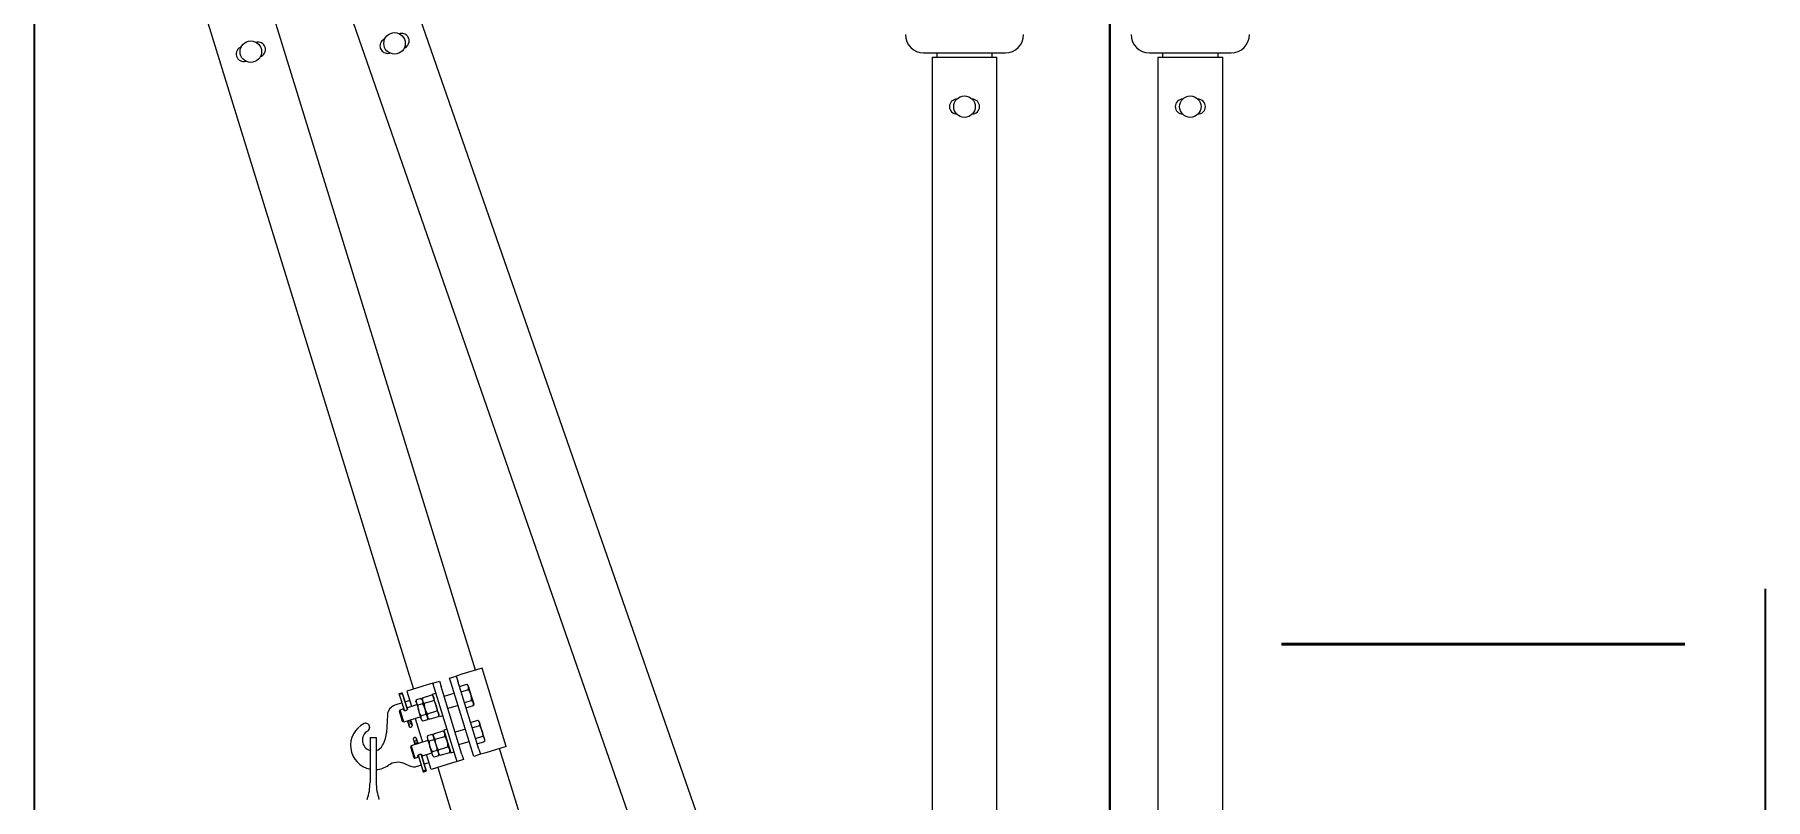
# Model space of a CAD drawing. Header units: millimetres. Extents: x -37020 to 35906, y -101 to 52234.
# Drawn here: x -219.291 to -217.681, y 327.632 to 328.343 of the extents above; entities that cross this region are included whole.
import ezdxf

# ---------------------------------------------------------------- set-up
doc = ezdxf.new("R2010")
doc.units = ezdxf.units.MM
doc.layers.add('Catenaria', color=2, linetype='Continuous')
doc.styles.add('Romans PF', font='romans.shx', dxfattribs={"width": 0.8})

msp = doc.modelspace()

# ---------------------------------------------------------------- linework, layer by layer
at = {"color": 251, "linetype": 'Continuous', "lineweight": 15}
for p, q in [((-218.8809, 327.752, -5.8926), (-219.0746, 328.3801, -5.8926)), ((-218.6733, 327.6134, -5.8926), (-218.9428, 328.3884, -5.8926)), ((-219.1322, 328.3623, -5.8926), (-218.9385, 327.7342, -5.8926)), ((-218.9998, 328.3686, -5.8926), (-218.7303, 327.5936, -5.8926)), ((-218.4562, 328.3222, -5.8926), (-218.3959, 328.3222, -5.8926)), ((-218.4562, 328.3222, -5.8926), (-218.4562, 327.3301, -5.8926)), ((-218.4518, 328.3262, -5.8926), (-218.4518, 328.3222, -5.8926)), ((-218.4003, 328.3222, -5.8926), (-218.4003, 328.3262, -5.8926)), ((-218.3959, 327.4388, -5.8926), (-218.3959, 328.3222, -5.8926)), ((-218.2462, 328.3222, -5.8926), (-218.1859, 328.3222, -5.8926)), ((-218.2462, 328.3222, -5.8926), (-218.2462, 327.248, -5.8926)), ((-218.2418, 328.3262, -5.8926), (-218.2418, 328.3222, -5.8926)), ((-218.1903, 328.3222, -5.8926), (-218.1903, 328.3262, -5.8926)), ((-218.1859, 327.3568, -5.8926), (-218.1859, 328.3222, -5.8926)), ((-218.8748, 327.7539, -5.8926), (-218.8937, 327.7481, -5.8926)), ((-218.8523, 327.6811, -5.8926), (-218.8748, 327.7539, -5.8926)), ((-218.9258, 327.7382, -5.8926), (-218.9447, 327.7323, -5.8926)), ((-218.9206, 327.7398, -5.8926), (-218.9258, 327.7382, -5.8926)), ((-218.9206, 327.7398, -5.8926), (-218.9145, 327.7416, -5.8926)), ((-218.9191, 327.735, -5.8926), (-218.9206, 327.7398, -5.8926)), ((-218.8996, 327.6717, -5.8926), (-218.9191, 327.735, -5.8926)), ((-218.9145, 327.7416, -5.8926), (-218.913, 327.7369, -5.8926)), ((-218.8935, 327.6736, -5.8926), (-218.913, 327.7369, -5.8926)), ((-218.905, 327.7446, -5.8926), (-218.8989, 327.7465, -5.8926)), ((-218.9035, 327.7398, -5.8926), (-218.905, 327.7446, -5.8926)), ((-218.884, 327.6766, -5.8926), (-218.9035, 327.7398, -5.8926)), ((-218.8937, 327.7481, -5.8926), (-218.8989, 327.7465, -5.8926)), ((-218.8989, 327.7465, -5.8926), (-218.8974, 327.7417, -5.8926)), ((-218.8779, 327.6784, -5.8926), (-218.8974, 327.7417, -5.8926)), ((-218.8959, 327.7367, -5.8926), (-218.8891, 327.7388, -5.8926)), ((-218.8944, 327.7317, -5.8926), (-218.8875, 327.7339, -5.8926)), ((-218.8891, 327.7388, -5.8926), (-218.8879, 327.7377, -5.8926)), ((-218.8879, 327.7377, -5.8926), (-218.8875, 327.7366, -5.8926)), ((-218.8875, 327.7366, -5.8926), (-218.8852, 327.7291, -5.8926)), ((-218.9492, 327.7215, -5.8926), (-218.9559, 327.7194, -5.8926)), ((-218.9471, 327.7146, -5.8926), (-218.9518, 327.7299, -5.8926)), ((-218.9471, 327.7146, -5.8926), (-218.9518, 327.7299, -5.8926)), ((-218.9516, 327.7303, -5.8926), (-218.9494, 327.731, -5.8926)), ((-218.9443, 327.7154, -5.8926), (-218.9491, 327.7308, -5.8926)), ((-218.9491, 327.7307, -5.8926), (-218.9443, 327.7155, -5.8926)), ((-218.942, 327.7237, -5.8926), (-218.9465, 327.7223, -5.8926)), ((-218.9448, 327.717, -5.8926), (-218.9354, 327.7199, -5.8926)), ((-218.9447, 327.7323, -5.8926), (-218.9404, 327.7184, -5.8926)), ((-218.9363, 327.7228, -5.8926), (-218.9359, 327.7244, -5.8926)), ((-218.9359, 327.7217, -5.8926), (-218.9363, 327.7228, -5.8926)), ((-218.9317, 327.7257, -5.8926), (-218.9359, 327.7244, -5.8926)), ((-218.9359, 327.7217, -5.8926), (-218.9336, 327.7142, -5.8926)), ((-218.9302, 327.7207, -5.8926), (-218.9344, 327.7194, -5.8926)), ((-218.9317, 327.7257, -5.8926), (-218.9305, 327.7246, -5.8926)), ((-218.9305, 327.7246, -5.8926), (-218.9302, 327.7261, -5.8926)), ((-218.9305, 327.7246, -5.8926), (-218.9302, 327.7234, -5.8926)), ((-218.9302, 327.7261, -5.8926), (-218.9214, 327.7289, -5.8926)), ((-218.9302, 327.7234, -5.8926), (-218.9279, 327.716, -5.8926)), ((-218.9286, 327.7212, -5.8926), (-218.9198, 327.7239, -5.8926)), ((-218.9214, 327.7289, -5.8926), (-218.9202, 327.7278, -5.8926)), ((-218.9208, 327.7297, -5.8926), (-218.9178, 327.7306, -5.8926)), ((-218.9143, 327.7086, -5.8926), (-218.9208, 327.7297, -5.8926)), ((-218.9102, 327.7277, -5.8926), (-218.9007, 327.7306, -5.8926)), ((-218.8971, 327.7192, -5.8926), (-218.9067, 327.7162, -5.8926)), ((-218.8913, 327.7218, -5.8926), (-218.8845, 327.7239, -5.8926)), ((-218.8898, 327.7169, -5.8926), (-218.8829, 327.719, -5.8926)), ((-218.8852, 327.7291, -5.8926), (-218.8829, 327.7217, -5.8926)), ((-218.8829, 327.7217, -5.8926), (-218.8826, 327.7205, -5.8926)), ((-218.8826, 327.7205, -5.8926), (-218.8829, 327.719, -5.8926)), ((-218.9629, 327.7103, -5.8926), (-218.9637, 327.6938, -5.8926)), ((-218.9516, 327.7139, -5.8926), (-218.951, 327.7151, -5.8926)), ((-218.9487, 327.7043, -5.8926), (-218.9516, 327.7139, -5.8926)), ((-218.951, 327.7151, -5.8926), (-218.9476, 327.7162, -5.8926)), ((-218.9475, 327.7037, -5.8926), (-218.951, 327.7151, -5.8926)), ((-218.9475, 327.7037, -5.8926), (-218.9487, 327.7043, -5.8926)), ((-218.9318, 327.7085, -5.8926), (-218.9475, 327.7037, -5.8926)), ((-218.9438, 327.704, -5.8926), (-218.944, 327.7047, -5.8926)), ((-218.9438, 327.704, -5.8926), (-218.944, 327.7047, -5.8926)), ((-218.9438, 327.704, -5.8926), (-218.9437, 327.7039, -5.8926)), ((-218.9438, 327.704, -5.8926), (-218.9438, 327.704, -5.8926)), ((-218.943, 327.7013, -5.8926), (-218.9438, 327.704, -5.8926)), ((-218.943, 327.7013, -5.8926), (-218.9438, 327.704, -5.8926)), ((-218.9437, 327.7039, -5.8926), (-218.9435, 327.7038, -5.8926)), ((-218.9435, 327.7038, -5.8926), (-218.9433, 327.7038, -5.8926)), ((-218.9433, 327.7038, -5.8926), (-218.943, 327.7037, -5.8926)), ((-218.943, 327.7037, -5.8926), (-218.9427, 327.7038, -5.8926)), ((-218.9427, 327.7038, -5.8926), (-218.9424, 327.7038, -5.8926)), ((-218.9424, 327.7038, -5.8926), (-218.9421, 327.7039, -5.8926)), ((-218.9421, 327.7039, -5.8926), (-218.9418, 327.704, -5.8926)), ((-218.9418, 327.704, -5.8926), (-218.9416, 327.7042, -5.8926)), ((-218.9416, 327.7042, -5.8926), (-218.9414, 327.7043, -5.8926)), ((-218.9414, 327.7043, -5.8926), (-218.9412, 327.7045, -5.8926)), ((-218.9411, 327.7048, -5.8926), (-218.9413, 327.7056, -5.8926)), ((-218.9413, 327.7056, -5.8926), (-218.9411, 327.7049, -5.8926)), ((-218.9412, 327.7045, -5.8926), (-218.9411, 327.7047, -5.8926)), ((-218.9411, 327.7048, -5.8926), (-218.9411, 327.7049, -5.8926)), ((-218.9411, 327.7049, -5.8926), (-218.9402, 327.7022, -5.8926)), ((-218.9411, 327.7047, -5.8926), (-218.9411, 327.7048, -5.8926)), ((-218.9403, 327.7022, -5.8926), (-218.9411, 327.7048, -5.8926)), ((-218.9403, 327.7022, -5.8926), (-218.9402, 327.7022, -5.8926)), ((-218.9397, 327.7005, -5.8926), (-218.9403, 327.7022, -5.8926)), ((-218.9402, 327.7022, -5.8926), (-218.9397, 327.7005, -5.8926)), ((-218.9369, 327.7069, -5.8926), (-218.9301, 327.6849, -5.8926)), ((-218.9313, 327.7068, -5.8926), (-218.9336, 327.7142, -5.8926)), ((-218.9271, 327.7108, -5.8926), (-218.9313, 327.7095, -5.8926)), ((-218.9309, 327.7056, -5.8926), (-218.9313, 327.7068, -5.8926)), ((-218.9298, 327.7045, -5.8926), (-218.9309, 327.7056, -5.8926)), ((-218.9256, 327.7058, -5.8926), (-218.9298, 327.7045, -5.8926)), ((-218.9279, 327.716, -5.8926), (-218.9256, 327.7085, -5.8926)), ((-218.9256, 327.7112, -5.8926), (-218.9168, 327.714, -5.8926)), ((-218.9256, 327.7085, -5.8926), (-218.9252, 327.7074, -5.8926)), ((-218.9252, 327.7074, -5.8926), (-218.9256, 327.7058, -5.8926)), ((-218.924, 327.7063, -5.8926), (-218.9252, 327.7074, -5.8926)), ((-218.924, 327.7063, -5.8926), (-218.9153, 327.709, -5.8926)), ((-218.9149, 327.7106, -5.8926), (-218.9153, 327.709, -5.8926)), ((-218.9113, 327.7095, -5.8926), (-218.9143, 327.7086, -5.8926)), ((-218.8856, 327.7033, -5.8926), (-218.8787, 327.7054, -5.8926)), ((-218.8776, 327.7043, -5.8926), (-218.8787, 327.7054, -5.8926)), ((-218.8772, 327.7031, -5.8926), (-218.8776, 327.7043, -5.8926)), ((-218.8749, 327.6957, -5.8926), (-218.8772, 327.7031, -5.8926)), ((-218.9795, 327.6989, -5.8926), (-218.9795, 327.6982, -5.8926)), ((-218.979, 327.6894, -5.8926), (-218.9732, 327.6894, -5.8926)), ((-218.979, 327.6894, -5.8926), (-218.979, 327.6475, -5.8926)), ((-218.9732, 327.6894, -5.8926), (-218.9732, 327.6475, -5.8926)), ((-218.943, 327.7013, -5.8926), (-218.943, 327.7013, -5.8926)), ((-218.9424, 327.6996, -5.8926), (-218.943, 327.7013, -5.8926)), ((-218.9425, 327.6997, -5.8926), (-218.943, 327.7013, -5.8926)), ((-218.9251, 327.6865, -5.8926), (-218.9407, 327.6817, -5.8926)), ((-218.9388, 327.6878, -5.8926), (-218.9383, 327.6861, -5.8926)), ((-218.9388, 327.6878, -5.8926), (-218.9383, 327.6861, -5.8926)), ((-218.9383, 327.6861, -5.8926), (-218.9375, 327.6834, -5.8926)), ((-218.9383, 327.6861, -5.8926), (-218.9375, 327.6834, -5.8926)), ((-218.9383, 327.6861, -5.8926), (-218.9383, 327.6861, -5.8926)), ((-218.9361, 327.6887, -5.8926), (-218.9356, 327.687, -5.8926)), ((-218.9356, 327.687, -5.8926), (-218.9361, 327.6886, -5.8926)), ((-218.9347, 327.6843, -5.8926), (-218.9356, 327.687, -5.8926)), ((-218.9356, 327.687, -5.8926), (-218.9347, 327.6843, -5.8926)), ((-218.9356, 327.687, -5.8926), (-218.9356, 327.687, -5.8926)), ((-218.9256, 327.6909, -5.8926), (-218.9259, 327.6894, -5.8926)), ((-218.9259, 327.6894, -5.8926), (-218.9256, 327.6882, -5.8926)), ((-218.9214, 327.6922, -5.8926), (-218.9256, 327.6909, -5.8926)), ((-218.9256, 327.6882, -5.8926), (-218.9233, 327.6808, -5.8926)), ((-218.9199, 327.6873, -5.8926), (-218.9241, 327.686, -5.8926)), ((-218.9202, 327.6911, -5.8926), (-218.9214, 327.6922, -5.8926)), ((-218.9198, 327.6927, -5.8926), (-218.9202, 327.6911, -5.8926)), ((-218.9199, 327.69, -5.8926), (-218.9202, 327.6911, -5.8926)), ((-218.9176, 327.6825, -5.8926), (-218.9199, 327.69, -5.8926)), ((-218.9198, 327.6927, -5.8926), (-218.9111, 327.6954, -5.8926)), ((-218.9183, 327.6877, -5.8926), (-218.9095, 327.6904, -5.8926)), ((-218.9099, 327.6943, -5.8926), (-218.9111, 327.6954, -5.8926)), ((-218.9075, 327.6972, -5.8926), (-218.9105, 327.6963, -5.8926)), ((-218.9105, 327.6963, -5.8926), (-218.904, 327.6752, -5.8926)), ((-218.8903, 327.6972, -5.8926), (-218.8999, 327.6943, -5.8926)), ((-218.8964, 327.6828, -5.8926), (-218.8868, 327.6857, -5.8926)), ((-218.884, 327.6983, -5.8926), (-218.8772, 327.7004, -5.8926)), ((-218.881, 327.6884, -5.8926), (-218.8741, 327.6905, -5.8926)), ((-218.8726, 327.6882, -5.8926), (-218.8749, 327.6957, -5.8926)), ((-218.8723, 327.6871, -5.8926), (-218.8726, 327.6882, -5.8926)), ((-218.8726, 327.6855, -5.8926), (-218.8723, 327.6871, -5.8926)), ((-218.9673, 327.6821, -5.8926), (-218.9666, 327.6834, -5.8926)), ((-218.9407, 327.6817, -5.8926), (-218.9413, 327.6805, -5.8926)), ((-218.9413, 327.6805, -5.8926), (-218.9384, 327.6708, -5.8926)), ((-218.9407, 327.6817, -5.8926), (-218.9372, 327.6702, -5.8926)), ((-218.9384, 327.6708, -5.8926), (-218.9372, 327.6702, -5.8926)), ((-218.9375, 327.6834, -5.8926), (-218.9374, 327.6836, -5.8926)), ((-218.9375, 327.6834, -5.8926), (-218.9372, 327.6827, -5.8926)), ((-218.9375, 327.6834, -5.8926), (-218.9372, 327.6827, -5.8926)), ((-218.9375, 327.6834, -5.8926), (-218.9375, 327.6834, -5.8926)), ((-218.9374, 327.6836, -5.8926), (-218.9373, 327.6838, -5.8926)), ((-218.9373, 327.6838, -5.8926), (-218.9371, 327.684, -5.8926)), ((-218.9372, 327.6702, -5.8926), (-218.9337, 327.6713, -5.8926)), ((-218.9371, 327.684, -5.8926), (-218.9369, 327.6841, -5.8926)), ((-218.9369, 327.6841, -5.8926), (-218.9367, 327.6843, -5.8926)), ((-218.9367, 327.6843, -5.8926), (-218.9364, 327.6844, -5.8926)), ((-218.9364, 327.6844, -5.8926), (-218.9361, 327.6845, -5.8926)), ((-218.9361, 327.6845, -5.8926), (-218.9358, 327.6845, -5.8926)), ((-218.9358, 327.6845, -5.8926), (-218.9355, 327.6845, -5.8926)), ((-218.9355, 327.6845, -5.8926), (-218.9353, 327.6845, -5.8926)), ((-218.9353, 327.6845, -5.8926), (-218.935, 327.6845, -5.8926)), ((-218.935, 327.6845, -5.8926), (-218.9349, 327.6844, -5.8926)), ((-218.9349, 327.6844, -5.8926), (-218.9347, 327.6843, -5.8926)), ((-218.9345, 327.6836, -5.8926), (-218.9347, 327.6843, -5.8926)), ((-218.9347, 327.6843, -5.8926), (-218.9345, 327.6836, -5.8926)), ((-218.9347, 327.6843, -5.8926), (-218.9347, 327.6843, -5.8926)), ((-218.9342, 327.6728, -5.8926), (-218.9295, 327.6576, -5.8926)), ((-218.9342, 327.6728, -5.8926), (-218.9295, 327.6575, -5.8926)), ((-218.9268, 327.6584, -5.8926), (-218.9315, 327.6737, -5.8926)), ((-218.9315, 327.6737, -5.8926), (-218.9267, 327.6584, -5.8926)), ((-218.931, 327.6721, -5.8926), (-218.9215, 327.675, -5.8926)), ((-218.9223, 327.6595, -5.8926), (-218.9266, 327.6735, -5.8926)), ((-218.921, 327.6733, -5.8926), (-218.9233, 327.6808, -5.8926)), ((-218.9168, 327.6773, -5.8926), (-218.921, 327.676, -5.8926)), ((-218.921, 327.6733, -5.8926), (-218.9206, 327.6722, -5.8926)), ((-218.9206, 327.6722, -5.8926), (-218.9195, 327.6711, -5.8926)), ((-218.9153, 327.6724, -5.8926), (-218.9195, 327.6711, -5.8926)), ((-218.9153, 327.6751, -5.8926), (-218.9176, 327.6825, -5.8926)), ((-218.9153, 327.6778, -5.8926), (-218.9065, 327.6805, -5.8926)), ((-218.9149, 327.6739, -5.8926), (-218.9153, 327.6751, -5.8926)), ((-218.9153, 327.6724, -5.8926), (-218.9149, 327.6739, -5.8926)), ((-218.9149, 327.6739, -5.8926), (-218.9137, 327.6728, -5.8926)), ((-218.9137, 327.6728, -5.8926), (-218.9049, 327.6755, -5.8926)), ((-218.9049, 327.6755, -5.8926), (-218.9046, 327.6771, -5.8926)), ((-218.904, 327.6752, -5.8926), (-218.9009, 327.6761, -5.8926)), ((-218.8981, 327.667, -5.8926), (-218.8996, 327.6717, -5.8926)), ((-218.8935, 327.6736, -5.8926), (-218.8921, 327.6688, -5.8926)), ((-218.8825, 327.6718, -5.8926), (-218.884, 327.6766, -5.8926)), ((-218.8764, 327.6737, -5.8926), (-218.8825, 327.6718, -5.8926)), ((-218.8794, 327.6834, -5.8926), (-218.8726, 327.6855, -5.8926)), ((-218.8779, 327.6784, -5.8926), (-218.8764, 327.6737, -5.8926)), ((-218.8713, 327.6752, -5.8926), (-218.8764, 327.6737, -5.8926)), ((-218.8523, 327.6811, -5.8926), (-218.8713, 327.6752, -5.8926)), ((-218.6455, 326.9886, -5.8926), (-218.8585, 327.6792, -5.8926)), ((-218.9419, 327.6628, -5.8926), (-218.9473, 327.6651, -5.8926)), ((-218.9314, 327.6636, -5.8926), (-218.9351, 327.6625, -5.8926)), ((-218.9291, 327.6573, -5.8926), (-218.9269, 327.658, -5.8926)), ((-218.9242, 327.6658, -5.8926), (-218.9286, 327.6645, -5.8926)), ((-218.9033, 327.6654, -5.8926), (-218.9223, 327.6595, -5.8926)), ((-218.9161, 327.6614, -5.8926), (-218.6861, 326.9154, -5.8926)), ((-218.8981, 327.667, -5.8926), (-218.9033, 327.6654, -5.8926)), ((-218.8921, 327.6688, -5.8926), (-218.8981, 327.667, -5.8926))]:
    msp.add_line(p, q, dxfattribs=at)
for centre in [(-219.0899, 328.3273, -5.8926), (-218.9562, 328.335, -5.8926), (-218.4261, 328.2762, -5.8926), (-218.2161, 328.2762, -5.8926)]:
    msp.add_circle(centre, 0.01, dxfattribs=at)
for centre, radius, start, end in [((-219.0965, 328.3252, -5.8926), 0.007, 107.1339, 287.1339), ((-219.0832, 328.3293, -5.8926), 0.007, 287.1339, 107.1339), ((-218.4641, 328.3432, -5.8926), 0.017, 180, 270), ((-218.3881, 328.3432, -5.8926), 0.017, 270, 0), ((-218.2541, 328.3432, -5.8926), 0.017, 180, 270), ((-218.1781, 328.3432, -5.8926), 0.017, 270, 0), ((-218.4331, 328.2762, -5.8926), 0.007, 90, 270), ((-218.4191, 328.2762, -5.8926), 0.007, 270, 90), ((-218.2231, 328.2762, -5.8926), 0.007, 90, 270), ((-218.2091, 328.2762, -5.8926), 0.007, 270, 90), ((-218.9529, 327.7098, -5.8926), 0.01, 107.1373, 177.1373), ((-218.9746, 327.682, -5.8926), 0.0225, 116.1329, 258.7921), ((-218.983, 327.6991, -5.8926), 0.0035, 357.1373, 116.1329), ((-218.9402, 327.6972, -5.8926), 0.00502, 90.6731, 123.6016), ((-218.9761, 327.6868, -5.8926), 0.01, 120.8863, 253.142), ((-218.983, 327.6984, -5.8926), 0.0035, 300.8863, 357.1373), ((-218.9887, 327.6951, -5.8926), 0.025, 332.1373, 357.1373), ((-218.9422, 327.6997, -5.8926), 0.00023, 197.1373, 208.0997), ((-218.9412, 327.7003, -5.8926), 0.00145, 208.0997, 6.175), ((-218.94, 327.7004, -5.8926), 0.00023, 6.175, 17.1373), ((-218.9374, 327.688, -5.8926), 0.00145, 28.0997, 186.175), ((-218.9386, 327.6879, -5.8926), 0.00023, 186.175, 197.1373), ((-218.9383, 327.6911, -5.8926), 0.00502, 270.6731, 303.6016), ((-218.9363, 327.6886, -5.8926), 0.00023, 17.1373, 28.0997), ((-218.9761, 327.6868, -5.8926), 0.01, 286.858, 332.1373), ((-218.9746, 327.682, -5.8926), 0.0225, 273.6355, 304.9517), ((-218.9531, 327.6513, -5.8926), 0.015, 67.1373, 124.9517), ((-218.938, 327.6721, -5.8926), 0.01, 247.1373, 287.1373), ((-219.029, 327.6475, -5.8926), 0.05, 341.6902, 0), ((-218.9232, 327.6475, -5.8926), 0.05, 180, 198.3098)]:
    msp.add_arc(centre, radius, start, end, dxfattribs=at)
at = {"color": 251, "linetype": 'Continuous', "lineweight": 15, "extrusion": (0, 0, -1)}
for centre, major_axis, ratio, start_param, end_param in [((-218.9504, 327.7302, -5.8926), (0.00139, 0.00043), 0.534873, 3.332922, 3.77896), ((-218.9516, 327.73, -5.8926), (0.00022, 0.000068), 0.534873, 3.141593, 3.332922), ((-218.951, 327.7323, -5.8926), (0.00085, -0.00276), 0.501149, -0.933429, 0.933429), ((-218.9504, 327.7302, -5.8926), (0.00139, 0.00043), 0.534873, -0.637368, -0.191329), ((-218.9493, 327.7307, -5.8926), (0.00022, 0.000068), 0.534873, -0.191329, 0)]:
    msp.add_ellipse(centre, major_axis=major_axis, ratio=ratio, start_param=start_param, end_param=end_param, dxfattribs=at)
at = {"color": 251, "linetype": 'Continuous', "lineweight": 15}
for centre, major_axis, ratio, start_param, end_param in [((-218.9293, 327.6576, -5.8926), (0.00022, 0.000068), 0.534873, 3.141593, 3.332922), ((-218.9282, 327.6581, -5.8926), (0.00139, 0.00043), 0.534873, 3.332922, 3.77896), ((-218.9275, 327.656, -5.8926), (0.00085, -0.00276), 0.501149, 2.208164, 4.075021), ((-218.9282, 327.6581, -5.8926), (0.00139, 0.00043), 0.534873, -0.637368, -0.191329), ((-218.927, 327.6583, -5.8926), (0.00022, 0.000068), 0.534873, -0.191329, 0)]:
    msp.add_ellipse(centre, major_axis=major_axis, ratio=ratio, start_param=start_param, end_param=end_param, dxfattribs=at)
for points, knots in [([(-218.9651, 328.3393, -5.8926), (-218.9658, 328.339, -5.8926), (-218.9673, 328.3383, -5.8926), (-218.9689, 328.3364, -5.8926), (-218.9698, 328.3341, -5.8926), (-218.9699, 328.3317, -5.8926), (-218.9691, 328.3295, -5.8926), (-218.9678, 328.3277, -5.8926), (-218.966, 328.3264, -5.8926), (-218.9639, 328.3257, -5.8926), (-218.9619, 328.3257, -5.8926), (-218.9608, 328.326, -5.8926), (-218.9605, 328.3261, -5.8926)], [0, 0, 0, 0, 0.111195, 0.222234, 0.336725, 0.4472, 0.546061, 0.638619, 0.735459, 0.842287, 0.956369, 1, 1, 1, 1]), ([(-218.9473, 328.3307, -5.8926), (-218.9465, 328.3311, -5.8926), (-218.9451, 328.3318, -5.8926), (-218.9435, 328.3337, -5.8926), (-218.9426, 328.3359, -5.8926), (-218.9425, 328.3384, -5.8926), (-218.9433, 328.3406, -5.8926), (-218.9446, 328.3424, -5.8926), (-218.9463, 328.3437, -5.8926), (-218.9485, 328.3444, -5.8926), (-218.9505, 328.3444, -5.8926), (-218.9516, 328.344, -5.8926), (-218.9519, 328.3439, -5.8926)], [0, 0, 0, 0, 0.111195, 0.222234, 0.336725, 0.4472, 0.546061, 0.638619, 0.735459, 0.842287, 0.956369, 1, 1, 1, 1]), ([(-218.4641, 328.3262, -5.8926), (-218.464, 328.3262, -5.8926), (-218.464, 328.3262, -5.8926), (-218.4635, 328.3262, -5.8926), (-218.4626, 328.3262, -5.8926), (-218.4613, 328.3262, -5.8926), (-218.4597, 328.3262, -5.8926), (-218.4577, 328.3262, -5.8926), (-218.4551, 328.3262, -5.8926), (-218.452, 328.3262, -5.8926), (-218.4483, 328.3262, -5.8926), (-218.4456, 328.3262, -5.8926), (-218.4443, 328.3262, -5.8926)], [0, 0, 0, 0, 0.0738155, 0.1701917, 0.2665548, 0.362931, 0.459294, 0.5536623, 0.6480177, 0.7687258, 0.8861228, 1, 1, 1, 1]), ([(-218.4443, 328.3262, -5.8926), (-218.4429, 328.3262, -5.8926), (-218.4401, 328.3262, -5.8926), (-218.4356, 328.3262, -5.8926), (-218.4311, 328.3262, -5.8926), (-218.4269, 328.3262, -5.8926), (-218.4231, 328.3262, -5.8926), (-218.4192, 328.3262, -5.8926), (-218.4154, 328.3262, -5.8926), (-218.4117, 328.3262, -5.8926), (-218.4081, 328.3262, -5.8926), (-218.4048, 328.3262, -5.8926), (-218.4015, 328.3262, -5.8926), (-218.3982, 328.3262, -5.8926), (-218.3952, 328.3262, -5.8926), (-218.3927, 328.3262, -5.8926), (-218.3907, 328.3262, -5.8926), (-218.3892, 328.3262, -5.8926), (-218.3884, 328.3262, -5.8926), (-218.3881, 328.3262, -5.8926), (-218.3881, 328.3262, -5.8926), (-218.3881, 328.3262, -5.8926)], [0, 0, 0, 0, 0.058891, 0.119603, 0.182018, 0.230818, 0.279611, 0.329449, 0.37928, 0.429119, 0.47895, 0.52775, 0.576543, 0.638964, 0.699677, 0.758561, 0.817451, 0.878164, 0.940579, 0.989378, 1, 1, 1, 1]), ([(-218.2541, 328.3262, -5.8926), (-218.254, 328.3262, -5.8926), (-218.254, 328.3262, -5.8926), (-218.2535, 328.3262, -5.8926), (-218.2526, 328.3262, -5.8926), (-218.2513, 328.3262, -5.8926), (-218.2497, 328.3262, -5.8926), (-218.2477, 328.3262, -5.8926), (-218.2451, 328.3262, -5.8926), (-218.242, 328.3262, -5.8926), (-218.2383, 328.3262, -5.8926), (-218.2356, 328.3262, -5.8926), (-218.2343, 328.3262, -5.8926)], [0, 0, 0, 0, 0.0738155, 0.1701917, 0.2665548, 0.362931, 0.459294, 0.5536623, 0.6480177, 0.7687258, 0.8861228, 1, 1, 1, 1]), ([(-218.2343, 328.3262, -5.8926), (-218.2329, 328.3262, -5.8926), (-218.2301, 328.3262, -5.8926), (-218.2256, 328.3262, -5.8926), (-218.2211, 328.3262, -5.8926), (-218.2169, 328.3262, -5.8926), (-218.2131, 328.3262, -5.8926), (-218.2092, 328.3262, -5.8926), (-218.2054, 328.3262, -5.8926), (-218.2017, 328.3262, -5.8926), (-218.1981, 328.3262, -5.8926), (-218.1948, 328.3262, -5.8926), (-218.1915, 328.3262, -5.8926), (-218.1882, 328.3262, -5.8926), (-218.1852, 328.3262, -5.8926), (-218.1827, 328.3262, -5.8926), (-218.1807, 328.3262, -5.8926), (-218.1792, 328.3262, -5.8926), (-218.1784, 328.3262, -5.8926), (-218.1781, 328.3262, -5.8926), (-218.1781, 328.3262, -5.8926), (-218.1781, 328.3262, -5.8926)], [0, 0, 0, 0, 0.058891, 0.119603, 0.182018, 0.230818, 0.279611, 0.329449, 0.37928, 0.429119, 0.47895, 0.52775, 0.576543, 0.638964, 0.699677, 0.758561, 0.817451, 0.878164, 0.940579, 0.989378, 1, 1, 1, 1]), ([(-218.8875, 327.7366, -5.8926), (-218.8875, 327.7366, -5.8926), (-218.8876, 327.7369, -5.8926), (-218.8878, 327.7373, -5.8926), (-218.8882, 327.7378, -5.8926), (-218.8886, 327.7383, -5.8926), (-218.8889, 327.7387, -5.8926), (-218.8891, 327.7388, -5.8926)], [0, 0, 0, 0, 0.070056, 0.300425, 0.53083, 0.765392, 1, 1, 1, 1]), ([(-218.8875, 327.7339, -5.8926), (-218.8875, 327.7341, -5.8926), (-218.8874, 327.7346, -5.8926), (-218.8873, 327.7352, -5.8926), (-218.8874, 327.7359, -5.8926), (-218.8875, 327.7364, -5.8926), (-218.8875, 327.7366, -5.8926)], [0, 0, 0, 0, 0.2477112, 0.4953655, 0.7477053, 1, 1, 1, 1]), ([(-218.8852, 327.7291, -5.8926), (-218.8853, 327.7295, -5.8926), (-218.8856, 327.7301, -5.8926), (-218.886, 327.7311, -5.8926), (-218.8864, 327.7321, -5.8926), (-218.887, 327.733, -5.8926), (-218.8873, 327.7336, -5.8926), (-218.8875, 327.7339, -5.8926)], [0, 0, 0, 0, 0.199457, 0.398929, 0.601454, 0.804007, 1, 1, 1, 1]), ([(-218.9359, 327.7244, -5.8926), (-218.9359, 327.7243, -5.8926), (-218.936, 327.724, -5.8926), (-218.9361, 327.7234, -5.8926), (-218.9361, 327.7228, -5.8926), (-218.936, 327.7221, -5.8926), (-218.9359, 327.7218, -5.8926), (-218.9359, 327.7217, -5.8926)], [0, 0, 0, 0, 0.12856, 0.257217, 0.62628, 0.813145, 1, 1, 1, 1]), ([(-218.9359, 327.7217, -5.8926), (-218.9358, 327.7214, -5.8926), (-218.9356, 327.7209, -5.8926), (-218.9351, 327.7202, -5.8926), (-218.9346, 327.7197, -5.8926), (-218.9344, 327.7194, -5.8926)], [0, 0, 0, 0, 0.268407, 0.632373, 1, 1, 1, 1]), ([(-218.9336, 327.7142, -5.8926), (-218.9336, 327.7143, -5.8926), (-218.9338, 327.7148, -5.8926), (-218.934, 327.7157, -5.8926), (-218.9342, 327.7169, -5.8926), (-218.9343, 327.7182, -5.8926), (-218.9344, 327.719, -5.8926), (-218.9344, 327.7194, -5.8926)], [0, 0, 0, 0, 0.0700556, 0.2998126, 0.5308313, 0.7650256, 1, 1, 1, 1]), ([(-218.9317, 327.7257, -5.8926), (-218.9315, 327.7255, -5.8926), (-218.9311, 327.7251, -5.8926), (-218.9306, 327.7245, -5.8926), (-218.9303, 327.7239, -5.8926), (-218.9302, 327.7236, -5.8926), (-218.9302, 327.7234, -5.8926)], [0, 0, 0, 0, 0.257198, 0.62627, 0.81314, 1, 1, 1, 1]), ([(-218.9302, 327.7261, -5.8926), (-218.9302, 327.7259, -5.8926), (-218.9303, 327.7254, -5.8926), (-218.9304, 327.7247, -5.8926), (-218.9303, 327.7241, -5.8926), (-218.9302, 327.7236, -5.8926), (-218.9302, 327.7234, -5.8926)], [0, 0, 0, 0, 0.247269, 0.495363, 0.746874, 1, 1, 1, 1]), ([(-218.9302, 327.7234, -5.8926), (-218.9301, 327.7234, -5.8926), (-218.9301, 327.7231, -5.8926), (-218.9299, 327.7227, -5.8926), (-218.9295, 327.7222, -5.8926), (-218.9291, 327.7217, -5.8926), (-218.9288, 327.7213, -5.8926), (-218.9286, 327.7212, -5.8926)], [0, 0, 0, 0, 0.070056, 0.299813, 0.530831, 0.765026, 1, 1, 1, 1]), ([(-218.9302, 327.7234, -5.8926), (-218.9301, 327.7232, -5.8926), (-218.93, 327.7227, -5.8926), (-218.93, 327.7217, -5.8926), (-218.9301, 327.7211, -5.8926), (-218.9302, 327.7207, -5.8926)], [0, 0, 0, 0, 0.268407, 0.632373, 1, 1, 1, 1]), ([(-218.9279, 327.716, -5.8926), (-218.9279, 327.7161, -5.8926), (-218.9281, 327.7166, -5.8926), (-218.9284, 327.7175, -5.8926), (-218.9289, 327.7186, -5.8926), (-218.9295, 327.7197, -5.8926), (-218.9299, 327.7204, -5.8926), (-218.9302, 327.7207, -5.8926)], [0, 0, 0, 0, 0.0700556, 0.2998126, 0.5308313, 0.7650256, 1, 1, 1, 1]), ([(-218.9286, 327.7212, -5.8926), (-218.9286, 327.7207, -5.8926), (-218.9286, 327.7199, -5.8926), (-218.9285, 327.7186, -5.8926), (-218.9282, 327.7173, -5.8926), (-218.928, 327.7164, -5.8926), (-218.9279, 327.716, -5.8926)], [0, 0, 0, 0, 0.247269, 0.495363, 0.746874, 1, 1, 1, 1]), ([(-218.9214, 327.7289, -5.8926), (-218.9212, 327.7287, -5.8926), (-218.9209, 327.7284, -5.8926), (-218.9204, 327.7278, -5.8926), (-218.9201, 327.7272, -5.8926), (-218.9199, 327.7268, -5.8926), (-218.9198, 327.7266, -5.8926)], [0, 0, 0, 0, 0.247269, 0.495363, 0.746874, 1, 1, 1, 1]), ([(-218.9198, 327.7266, -5.8926), (-218.9198, 327.7265, -5.8926), (-218.9197, 327.7262, -5.8926), (-218.9197, 327.7258, -5.8926), (-218.9197, 327.7252, -5.8926), (-218.9197, 327.7246, -5.8926), (-218.9198, 327.7242, -5.8926), (-218.9198, 327.7239, -5.8926)], [0, 0, 0, 0, 0.070059, 0.376588, 0.530821, 0.683101, 1, 1, 1, 1]), ([(-218.9198, 327.7239, -5.8926), (-218.9196, 327.7235, -5.8926), (-218.9191, 327.7228, -5.8926), (-218.9185, 327.7216, -5.8926), (-218.918, 327.7204, -5.8926), (-218.9177, 327.7196, -5.8926), (-218.9175, 327.7192, -5.8926)], [0, 0, 0, 0, 0.247269, 0.495363, 0.746874, 1, 1, 1, 1]), ([(-218.9175, 327.7192, -5.8926), (-218.9175, 327.719, -5.8926), (-218.9174, 327.7185, -5.8926), (-218.9171, 327.7176, -5.8926), (-218.9169, 327.7164, -5.8926), (-218.9168, 327.7152, -5.8926), (-218.9168, 327.7144, -5.8926), (-218.9168, 327.714, -5.8926)], [0, 0, 0, 0, 0.070056, 0.299813, 0.530831, 0.765026, 1, 1, 1, 1]), ([(-218.8845, 327.7239, -5.8926), (-218.8845, 327.7246, -5.8926), (-218.8845, 327.7256, -5.8926), (-218.8847, 327.727, -5.8926), (-218.8849, 327.728, -5.8926), (-218.8851, 327.7288, -5.8926), (-218.8852, 327.7291, -5.8926)], [0, 0, 0, 0, 0.387945, 0.583937, 0.779906, 1, 1, 1, 1]), ([(-218.8829, 327.7217, -5.8926), (-218.8829, 327.7217, -5.8926), (-218.883, 327.722, -5.8926), (-218.8832, 327.7224, -5.8926), (-218.8836, 327.7229, -5.8926), (-218.884, 327.7234, -5.8926), (-218.8843, 327.7238, -5.8926), (-218.8845, 327.7239, -5.8926)], [0, 0, 0, 0, 0.070056, 0.300425, 0.53083, 0.765392, 1, 1, 1, 1]), ([(-218.8829, 327.719, -5.8926), (-218.8829, 327.7192, -5.8926), (-218.8828, 327.7197, -5.8926), (-218.8827, 327.7204, -5.8926), (-218.8828, 327.721, -5.8926), (-218.8829, 327.7215, -5.8926), (-218.8829, 327.7217, -5.8926)], [0, 0, 0, 0, 0.247711, 0.495365, 0.747705, 1, 1, 1, 1]), ([(-218.9475, 327.7159, -5.8926), (-218.9475, 327.7159, -5.8926), (-218.9476, 327.7159, -5.8926), (-218.9477, 327.7158, -5.8926), (-218.9478, 327.7156, -5.8926), (-218.9479, 327.7155, -5.8926), (-218.9479, 327.7153, -5.8926), (-218.9478, 327.7152, -5.8926), (-218.9477, 327.715, -5.8926), (-218.9476, 327.7149, -5.8926), (-218.9474, 327.7147, -5.8926), (-218.9471, 327.7146, -5.8926), (-218.9469, 327.7145, -5.8926), (-218.9466, 327.7145, -5.8926), (-218.9462, 327.7145, -5.8926), (-218.9459, 327.7145, -5.8926), (-218.9456, 327.7146, -5.8926), (-218.9453, 327.7147, -5.8926), (-218.945, 327.7149, -5.8926), (-218.9447, 327.715, -5.8926), (-218.9445, 327.7153, -5.8926), (-218.9443, 327.7155, -5.8926), (-218.9442, 327.7157, -5.8926), (-218.9441, 327.7159, -5.8926), (-218.944, 327.7162, -5.8926), (-218.944, 327.7163, -5.8926), (-218.9441, 327.7165, -5.8926), (-218.9442, 327.7166, -5.8926), (-218.9443, 327.7167, -5.8926), (-218.9445, 327.7168, -5.8926), (-218.9446, 327.7168, -5.8926), (-218.9447, 327.7168, -5.8926), (-218.9448, 327.7168, -5.8926)], [0, 0, 0, 0, 0.003682, 0.039936, 0.076077, 0.113337, 0.148204, 0.184166, 0.217713, 0.25221, 0.286234, 0.321161, 0.356766, 0.393373, 0.429418, 0.466605, 0.501023, 0.536512, 0.56981, 0.604018, 0.638396, 0.673681, 0.709667, 0.746706, 0.782399, 0.81923, 0.85327, 0.888331, 0.92188, 0.956338, 0.991139, 1, 1, 1, 1]), ([(-218.9313, 327.7095, -5.8926), (-218.9315, 327.7098, -5.8926), (-218.932, 327.7106, -5.8926), (-218.9326, 327.7117, -5.8926), (-218.9332, 327.7129, -5.8926), (-218.9335, 327.7138, -5.8926), (-218.9336, 327.7142, -5.8926)], [0, 0, 0, 0, 0.247269, 0.495363, 0.746874, 1, 1, 1, 1]), ([(-218.9313, 327.7068, -5.8926), (-218.9313, 327.7068, -5.8926), (-218.9314, 327.7071, -5.8926), (-218.9315, 327.7075, -5.8926), (-218.9315, 327.7082, -5.8926), (-218.9314, 327.7088, -5.8926), (-218.9313, 327.7093, -5.8926), (-218.9313, 327.7095, -5.8926)], [0, 0, 0, 0, 0.070056, 0.299813, 0.530831, 0.765026, 1, 1, 1, 1]), ([(-218.9298, 327.7045, -5.8926), (-218.9299, 327.7047, -5.8926), (-218.9303, 327.705, -5.8926), (-218.9307, 327.7056, -5.8926), (-218.9311, 327.7061, -5.8926), (-218.9312, 327.7065, -5.8926), (-218.9313, 327.7068, -5.8926)], [0, 0, 0, 0, 0.247269, 0.495363, 0.746874, 1, 1, 1, 1]), ([(-218.9279, 327.716, -5.8926), (-218.9278, 327.7159, -5.8926), (-218.9277, 327.7154, -5.8926), (-218.9273, 327.7145, -5.8926), (-218.9268, 327.7134, -5.8926), (-218.9262, 327.7123, -5.8926), (-218.9258, 327.7116, -5.8926), (-218.9256, 327.7112, -5.8926)], [0, 0, 0, 0, 0.070056, 0.299813, 0.530831, 0.765026, 1, 1, 1, 1]), ([(-218.9271, 327.7108, -5.8926), (-218.9271, 327.7112, -5.8926), (-218.9271, 327.7121, -5.8926), (-218.9273, 327.7134, -5.8926), (-218.9275, 327.7147, -5.8926), (-218.9277, 327.7155, -5.8926), (-218.9279, 327.716, -5.8926)], [0, 0, 0, 0, 0.247711, 0.495365, 0.747705, 1, 1, 1, 1]), ([(-218.9256, 327.7085, -5.8926), (-218.9256, 327.7086, -5.8926), (-218.9257, 327.7088, -5.8926), (-218.9259, 327.7093, -5.8926), (-218.9262, 327.7098, -5.8926), (-218.9266, 327.7103, -5.8926), (-218.9269, 327.7106, -5.8926), (-218.9271, 327.7108, -5.8926)], [0, 0, 0, 0, 0.070056, 0.300425, 0.53083, 0.765392, 1, 1, 1, 1]), ([(-218.9256, 327.7112, -5.8926), (-218.9256, 327.711, -5.8926), (-218.9257, 327.7104, -5.8926), (-218.9258, 327.7097, -5.8926), (-218.9257, 327.709, -5.8926), (-218.9256, 327.7087, -5.8926), (-218.9256, 327.7085, -5.8926)], [0, 0, 0, 0, 0.257198, 0.62627, 0.81314, 1, 1, 1, 1]), ([(-218.9256, 327.7085, -5.8926), (-218.9255, 327.7083, -5.8926), (-218.9253, 327.7078, -5.8926), (-218.9248, 327.707, -5.8926), (-218.9243, 327.7065, -5.8926), (-218.924, 327.7063, -5.8926)], [0, 0, 0, 0, 0.268407, 0.632373, 1, 1, 1, 1]), ([(-218.9256, 327.7058, -5.8926), (-218.9255, 327.706, -5.8926), (-218.9254, 327.7065, -5.8926), (-218.9254, 327.7072, -5.8926), (-218.9254, 327.7079, -5.8926), (-218.9255, 327.7083, -5.8926), (-218.9256, 327.7085, -5.8926)], [0, 0, 0, 0, 0.247269, 0.495363, 0.746874, 1, 1, 1, 1]), ([(-218.9168, 327.714, -5.8926), (-218.9166, 327.7138, -5.8926), (-218.9162, 327.7134, -5.8926), (-218.9157, 327.7128, -5.8926), (-218.9154, 327.7122, -5.8926), (-218.9153, 327.7119, -5.8926), (-218.9153, 327.7117, -5.8926)], [0, 0, 0, 0, 0.257198, 0.62627, 0.81314, 1, 1, 1, 1]), ([(-218.9153, 327.7117, -5.8926), (-218.9152, 327.7115, -5.8926), (-218.9151, 327.7109, -5.8926), (-218.9151, 327.71, -5.8926), (-218.9152, 327.7093, -5.8926), (-218.9153, 327.709, -5.8926)], [0, 0, 0, 0, 0.268407, 0.632373, 1, 1, 1, 1]), ([(-218.8787, 327.7054, -5.8926), (-218.8786, 327.7052, -5.8926), (-218.8782, 327.7049, -5.8926), (-218.8778, 327.7043, -5.8926), (-218.8774, 327.7038, -5.8926), (-218.8773, 327.7033, -5.8926), (-218.8772, 327.7031, -5.8926)], [0, 0, 0, 0, 0.247711, 0.495365, 0.747705, 1, 1, 1, 1]), ([(-218.8772, 327.7031, -5.8926), (-218.8772, 327.7031, -5.8926), (-218.8771, 327.7028, -5.8926), (-218.877, 327.7024, -5.8926), (-218.877, 327.7017, -5.8926), (-218.8771, 327.7011, -5.8926), (-218.8772, 327.7006, -5.8926), (-218.8772, 327.7004, -5.8926)], [0, 0, 0, 0, 0.070056, 0.300425, 0.53083, 0.765392, 1, 1, 1, 1]), ([(-218.9256, 327.6909, -5.8926), (-218.9256, 327.6907, -5.8926), (-218.9257, 327.6902, -5.8926), (-218.9258, 327.6895, -5.8926), (-218.9257, 327.6889, -5.8926), (-218.9256, 327.6884, -5.8926), (-218.9256, 327.6882, -5.8926)], [0, 0, 0, 0, 0.247269, 0.495363, 0.746874, 1, 1, 1, 1]), ([(-218.9256, 327.6882, -5.8926), (-218.9256, 327.6882, -5.8926), (-218.9255, 327.6879, -5.8926), (-218.9253, 327.6875, -5.8926), (-218.925, 327.6869, -5.8926), (-218.9245, 327.6864, -5.8926), (-218.9242, 327.6861, -5.8926), (-218.9241, 327.686, -5.8926)], [0, 0, 0, 0, 0.070056, 0.299813, 0.530831, 0.765026, 1, 1, 1, 1]), ([(-218.9241, 327.686, -5.8926), (-218.924, 327.6855, -5.8926), (-218.924, 327.6847, -5.8926), (-218.9239, 327.6834, -5.8926), (-218.9236, 327.682, -5.8926), (-218.9234, 327.6812, -5.8926), (-218.9233, 327.6808, -5.8926)], [0, 0, 0, 0, 0.247269, 0.495363, 0.746874, 1, 1, 1, 1]), ([(-218.9214, 327.6922, -5.8926), (-218.9212, 327.6921, -5.8926), (-218.9209, 327.6917, -5.8926), (-218.9204, 327.6912, -5.8926), (-218.9201, 327.6906, -5.8926), (-218.9199, 327.6902, -5.8926), (-218.9199, 327.69, -5.8926)], [0, 0, 0, 0, 0.247269, 0.495363, 0.746874, 1, 1, 1, 1]), ([(-218.9199, 327.69, -5.8926), (-218.9199, 327.6902, -5.8926), (-218.92, 327.6907, -5.8926), (-218.92, 327.6917, -5.8926), (-218.9199, 327.6923, -5.8926), (-218.9198, 327.6927, -5.8926)], [0, 0, 0, 0, 0.268407, 0.632373, 1, 1, 1, 1]), ([(-218.9199, 327.69, -5.8926), (-218.9198, 327.6899, -5.8926), (-218.9198, 327.6897, -5.8926), (-218.9197, 327.6892, -5.8926), (-218.9197, 327.6886, -5.8926), (-218.9197, 327.6879, -5.8926), (-218.9198, 327.6875, -5.8926), (-218.9199, 327.6873, -5.8926)], [0, 0, 0, 0, 0.070056, 0.300425, 0.53083, 0.765392, 1, 1, 1, 1]), ([(-218.9183, 327.6877, -5.8926), (-218.9185, 327.6879, -5.8926), (-218.9189, 327.6883, -5.8926), (-218.9194, 327.6889, -5.8926), (-218.9197, 327.6895, -5.8926), (-218.9198, 327.6898, -5.8926), (-218.9199, 327.69, -5.8926)], [0, 0, 0, 0, 0.257198, 0.62627, 0.81314, 1, 1, 1, 1]), ([(-218.9199, 327.6873, -5.8926), (-218.9196, 327.6869, -5.8926), (-218.9192, 327.6862, -5.8926), (-218.9185, 327.685, -5.8926), (-218.918, 327.6838, -5.8926), (-218.9177, 327.6829, -5.8926), (-218.9176, 327.6825, -5.8926)], [0, 0, 0, 0, 0.247711, 0.495365, 0.747705, 1, 1, 1, 1]), ([(-218.9176, 327.6825, -5.8926), (-218.9176, 327.6826, -5.8926), (-218.9177, 327.6832, -5.8926), (-218.918, 327.6841, -5.8926), (-218.9182, 327.6853, -5.8926), (-218.9183, 327.6865, -5.8926), (-218.9183, 327.6873, -5.8926), (-218.9183, 327.6877, -5.8926)], [0, 0, 0, 0, 0.070056, 0.299813, 0.530831, 0.765026, 1, 1, 1, 1]), ([(-218.9095, 327.6932, -5.8926), (-218.9096, 327.6934, -5.8926), (-218.9098, 327.6939, -5.8926), (-218.9103, 327.6947, -5.8926), (-218.9108, 327.6952, -5.8926), (-218.9111, 327.6954, -5.8926)], [0, 0, 0, 0, 0.268407, 0.632373, 1, 1, 1, 1]), ([(-218.9095, 327.6904, -5.8926), (-218.9095, 327.6907, -5.8926), (-218.9094, 327.6913, -5.8926), (-218.9093, 327.692, -5.8926), (-218.9094, 327.6927, -5.8926), (-218.9095, 327.693, -5.8926), (-218.9095, 327.6932, -5.8926)], [0, 0, 0, 0, 0.257198, 0.62627, 0.81314, 1, 1, 1, 1]), ([(-218.9072, 327.6857, -5.8926), (-218.9073, 327.6858, -5.8926), (-218.9074, 327.6863, -5.8926), (-218.9078, 327.6872, -5.8926), (-218.9083, 327.6883, -5.8926), (-218.9089, 327.6894, -5.8926), (-218.9093, 327.6901, -5.8926), (-218.9095, 327.6904, -5.8926)], [0, 0, 0, 0, 0.070056, 0.299813, 0.530831, 0.765026, 1, 1, 1, 1]), ([(-218.9065, 327.6805, -5.8926), (-218.9065, 327.6809, -5.8926), (-218.9065, 327.6818, -5.8926), (-218.9067, 327.6831, -5.8926), (-218.9069, 327.6844, -5.8926), (-218.9071, 327.6853, -5.8926), (-218.9072, 327.6857, -5.8926)], [0, 0, 0, 0, 0.247269, 0.495363, 0.746874, 1, 1, 1, 1]), ([(-218.8772, 327.7004, -5.8926), (-218.8768, 327.6998, -5.8926), (-218.8763, 327.699, -5.8926), (-218.8757, 327.6977, -5.8926), (-218.8753, 327.6967, -5.8926), (-218.875, 327.696, -5.8926), (-218.8749, 327.6957, -5.8926)], [0, 0, 0, 0, 0.387945, 0.583937, 0.779906, 1, 1, 1, 1]), ([(-218.8749, 327.6957, -5.8926), (-218.8748, 327.6953, -5.8926), (-218.8746, 327.6947, -5.8926), (-218.8744, 327.6936, -5.8926), (-218.8743, 327.6926, -5.8926), (-218.8742, 327.6915, -5.8926), (-218.8742, 327.6908, -5.8926), (-218.8741, 327.6905, -5.8926)], [0, 0, 0, 0, 0.199457, 0.398929, 0.601454, 0.804007, 1, 1, 1, 1]), ([(-218.8741, 327.6905, -5.8926), (-218.874, 327.6903, -5.8926), (-218.8736, 327.69, -5.8926), (-218.8732, 327.6894, -5.8926), (-218.8728, 327.6889, -5.8926), (-218.8727, 327.6884, -5.8926), (-218.8726, 327.6882, -5.8926)], [0, 0, 0, 0, 0.2477112, 0.4953655, 0.7477053, 1, 1, 1, 1]), ([(-218.8726, 327.6882, -5.8926), (-218.8726, 327.6882, -5.8926), (-218.8725, 327.6879, -5.8926), (-218.8724, 327.6875, -5.8926), (-218.8724, 327.6868, -5.8926), (-218.8725, 327.6862, -5.8926), (-218.8726, 327.6857, -5.8926), (-218.8726, 327.6855, -5.8926)], [0, 0, 0, 0, 0.070056, 0.300425, 0.53083, 0.765392, 1, 1, 1, 1]), ([(-218.9338, 327.6715, -5.8926), (-218.9338, 327.6715, -5.8926), (-218.9339, 327.6715, -5.8926), (-218.934, 327.6715, -5.8926), (-218.9342, 327.6716, -5.8926), (-218.9344, 327.6717, -5.8926), (-218.9345, 327.6718, -5.8926), (-218.9345, 327.672, -5.8926), (-218.9345, 327.6721, -5.8926), (-218.9345, 327.6723, -5.8926), (-218.9344, 327.6726, -5.8926), (-218.9342, 327.6728, -5.8926), (-218.9341, 327.673, -5.8926), (-218.9338, 327.6732, -5.8926), (-218.9336, 327.6734, -5.8926), (-218.9333, 327.6736, -5.8926), (-218.933, 327.6737, -5.8926), (-218.9326, 327.6738, -5.8926), (-218.9323, 327.6738, -5.8926), (-218.932, 327.6738, -5.8926), (-218.9317, 327.6738, -5.8926), (-218.9314, 327.6737, -5.8926), (-218.9312, 327.6736, -5.8926), (-218.931, 327.6734, -5.8926), (-218.9308, 327.6733, -5.8926), (-218.9307, 327.6731, -5.8926), (-218.9306, 327.673, -5.8926), (-218.9307, 327.6728, -5.8926), (-218.9307, 327.6727, -5.8926), (-218.9308, 327.6725, -5.8926), (-218.9309, 327.6724, -5.8926), (-218.931, 327.6724, -5.8926), (-218.9311, 327.6723, -5.8926)], [0, 0, 0, 0, 0.003682, 0.039936, 0.076077, 0.113337, 0.148204, 0.184166, 0.217713, 0.25221, 0.286234, 0.321161, 0.356766, 0.393373, 0.429418, 0.466605, 0.501023, 0.536512, 0.56981, 0.604018, 0.638396, 0.673681, 0.709667, 0.746706, 0.782399, 0.81923, 0.85327, 0.888331, 0.92188, 0.956338, 0.991139, 1, 1, 1, 1]), ([(-218.9233, 327.6808, -5.8926), (-218.9233, 327.6806, -5.8926), (-218.9231, 327.6801, -5.8926), (-218.9228, 327.6793, -5.8926), (-218.9222, 327.6782, -5.8926), (-218.9217, 327.6771, -5.8926), (-218.9212, 327.6764, -5.8926), (-218.921, 327.676, -5.8926)], [0, 0, 0, 0, 0.0700556, 0.2998126, 0.5308313, 0.7650256, 1, 1, 1, 1]), ([(-218.921, 327.6733, -5.8926), (-218.921, 327.6735, -5.8926), (-218.9212, 327.6741, -5.8926), (-218.9212, 327.675, -5.8926), (-218.9211, 327.6757, -5.8926), (-218.921, 327.676, -5.8926)], [0, 0, 0, 0, 0.268407, 0.632373, 1, 1, 1, 1]), ([(-218.9195, 327.6711, -5.8926), (-218.9195, 327.6712, -5.8926), (-218.9197, 327.6713, -5.8926), (-218.9201, 327.6718, -5.8926), (-218.9205, 327.6723, -5.8926), (-218.9208, 327.6728, -5.8926), (-218.9209, 327.6732, -5.8926), (-218.921, 327.6733, -5.8926)], [0, 0, 0, 0, 0.12856, 0.257217, 0.62628, 0.813145, 1, 1, 1, 1]), ([(-218.9176, 327.6825, -5.8926), (-218.9175, 327.6824, -5.8926), (-218.9174, 327.6819, -5.8926), (-218.9172, 327.681, -5.8926), (-218.917, 327.6798, -5.8926), (-218.9168, 327.6786, -5.8926), (-218.9168, 327.6777, -5.8926), (-218.9168, 327.6773, -5.8926)], [0, 0, 0, 0, 0.0700556, 0.2998126, 0.5308313, 0.7650256, 1, 1, 1, 1]), ([(-218.9153, 327.6778, -5.8926), (-218.9155, 327.6782, -5.8926), (-218.916, 327.6789, -5.8926), (-218.9166, 327.6801, -5.8926), (-218.9171, 327.6813, -5.8926), (-218.9174, 327.6821, -5.8926), (-218.9176, 327.6825, -5.8926)], [0, 0, 0, 0, 0.247269, 0.495363, 0.746874, 1, 1, 1, 1]), ([(-218.9153, 327.6751, -5.8926), (-218.9153, 327.6753, -5.8926), (-218.9155, 327.6758, -5.8926), (-218.916, 327.6766, -5.8926), (-218.9165, 327.6771, -5.8926), (-218.9168, 327.6773, -5.8926)], [0, 0, 0, 0, 0.268407, 0.632373, 1, 1, 1, 1]), ([(-218.9153, 327.6751, -5.8926), (-218.9153, 327.6751, -5.8926), (-218.9153, 327.6754, -5.8926), (-218.9154, 327.6759, -5.8926), (-218.9154, 327.6765, -5.8926), (-218.9154, 327.6771, -5.8926), (-218.9153, 327.6776, -5.8926), (-218.9153, 327.6778, -5.8926)], [0, 0, 0, 0, 0.070056, 0.299813, 0.530831, 0.765026, 1, 1, 1, 1]), ([(-218.9153, 327.6724, -5.8926), (-218.9152, 327.6726, -5.8926), (-218.9151, 327.6732, -5.8926), (-218.9151, 327.6739, -5.8926), (-218.9151, 327.6746, -5.8926), (-218.9152, 327.6749, -5.8926), (-218.9153, 327.6751, -5.8926)], [0, 0, 0, 0, 0.257198, 0.62627, 0.81314, 1, 1, 1, 1]), ([(-218.9137, 327.6728, -5.8926), (-218.9139, 327.673, -5.8926), (-218.9142, 327.6733, -5.8926), (-218.9147, 327.6739, -5.8926), (-218.915, 327.6745, -5.8926), (-218.9152, 327.6749, -5.8926), (-218.9153, 327.6751, -5.8926)], [0, 0, 0, 0, 0.247269, 0.495363, 0.746874, 1, 1, 1, 1]), ([(-218.9049, 327.6783, -5.8926), (-218.905, 327.6783, -5.8926), (-218.9051, 327.6786, -5.8926), (-218.9053, 327.6791, -5.8926), (-218.9056, 327.6795, -5.8926), (-218.9059, 327.68, -5.8926), (-218.9063, 327.6803, -5.8926), (-218.9065, 327.6805, -5.8926)], [0, 0, 0, 0, 0.070059, 0.376588, 0.530821, 0.683101, 1, 1, 1, 1]), ([(-218.9049, 327.6755, -5.8926), (-218.9049, 327.6758, -5.8926), (-218.9048, 327.6762, -5.8926), (-218.9047, 327.6769, -5.8926), (-218.9048, 327.6776, -5.8926), (-218.9049, 327.678, -5.8926), (-218.9049, 327.6783, -5.8926)], [0, 0, 0, 0, 0.247269, 0.495363, 0.746874, 1, 1, 1, 1])]:
    msp.add_open_spline(points, degree=3, knots=knots, dxfattribs=at)
at = {"layer": 'Catenaria', "color": 1, "linetype": 'Continuous', "ltscale": 7}
for p, q in [((-219.291, 326.3053, -11.48), (-219.291, 329.3053, -11.48)), ((-218.291, 326.3057), (-218.291, 329.3057))]:
    msp.add_line(p, q, dxfattribs=at)
at = {"layer": 'Catenaria', "color": 240, "ltscale": 0.1, "true_color": 0xed1f24}
msp.add_line((-218.291, 328.8634), (-218.291, 326.3086), dxfattribs=at)

# ---------------------------------------------------------------- texts
at = {"layer": 'Catenaria', "color": 4, "style": 'Romans PF', "width": 0.8}
msp.add_text('%%U1I', height=0.375, rotation=90, dxfattribs=at).set_placement((-217.7562, 327.4675))

doc.saveas('drawing.dxf')
